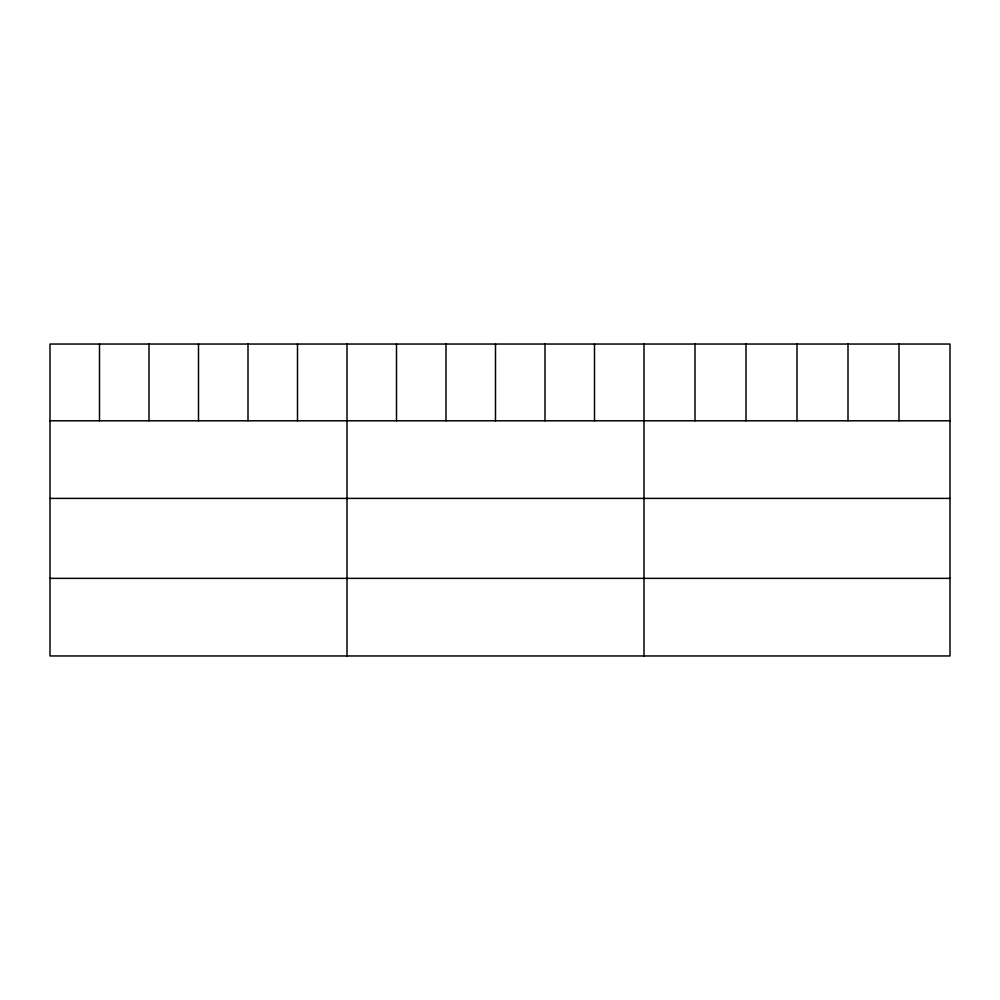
<?xml version="1.0" encoding="UTF-8"?>
<svg xmlns="http://www.w3.org/2000/svg" width="1000" height="1000" viewBox="0 0 1000 1000"><rect width="100%" height="100%" fill="white"/><g stroke="black" fill="none" stroke-linecap="round" stroke-linejoin="round"><path stroke-width="1.5" d="M950 420.788L950 655.962L50 655.962L50 344.038L950 344.038L950 420.788L50 420.788M50 498.4L950 498.4M50 578.35L950 578.35M899 344.038L899 420.788M848 344.038L848 420.788M797 344.038L797 420.788M746 344.038L746 420.788M695 344.038L695 420.788M644 344.038L644 655.962M594.5 344.038L594.5 420.788M545 344.038L545 420.788M495.5 344.038L495.5 420.788M446 344.038L446 420.788M396.5 344.038L396.5 420.788M347 344.038L347 655.962M297.5 344.038L297.5 420.788M248 344.038L248 420.788M198.5 344.038L198.5 420.788M149 344.038L149 420.788M99.5 344.038L99.5 420.788"/></g></svg>
